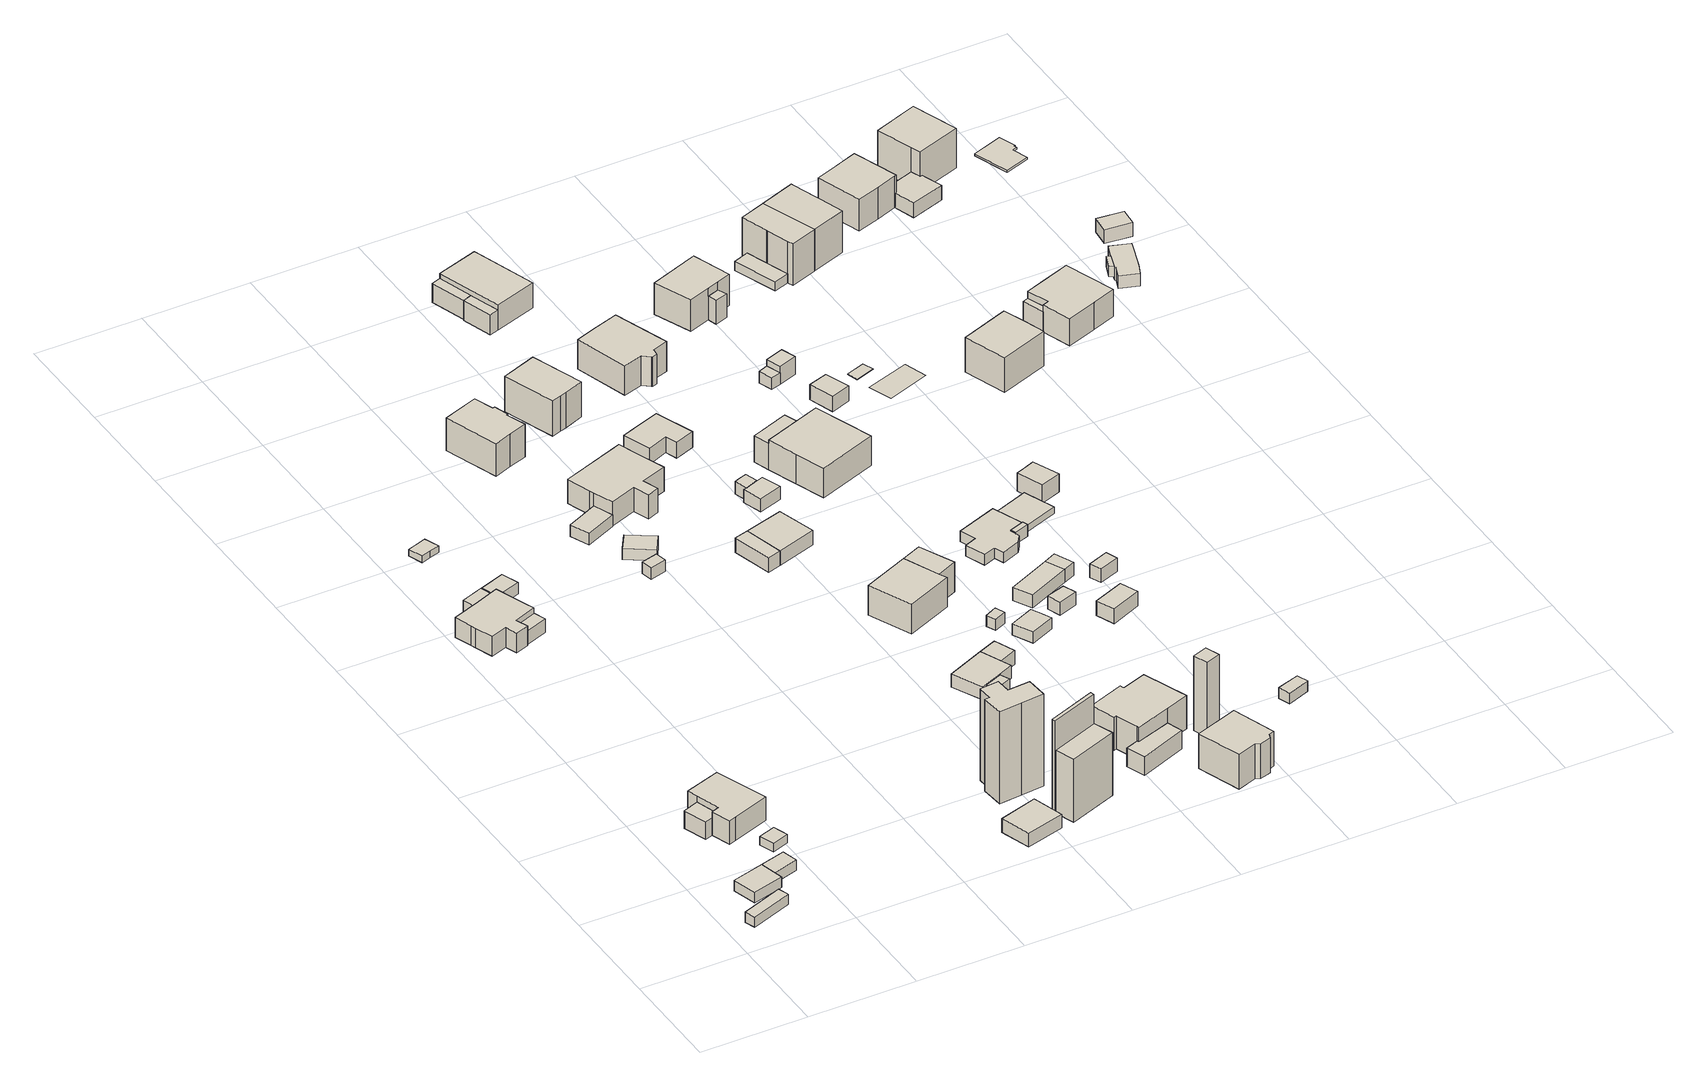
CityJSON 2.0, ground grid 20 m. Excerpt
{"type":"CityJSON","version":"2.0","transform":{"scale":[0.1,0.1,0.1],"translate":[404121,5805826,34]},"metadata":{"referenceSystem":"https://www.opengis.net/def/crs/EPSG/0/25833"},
"CityObjects":{
"building1":{"type":"Building","attributes":{"Gemeindeschluessel":"11000009","BezugspunktDach":"2200","function":"31001_2000","measuredHeight":1.97,"storeysAboveGround":1},"address":[{"country":"Germany","locality":"Berlin","thoroughfareNumber":"1 (1)","thoroughfareName":"Birkenweg"}],"geometry":[{"type":"Solid","lod":"1","boundaries":[[[[0,1,2,3]],[[4,5,6,7]],[[4,7,3,2]],[[5,4,2,1]],[[6,5,1,0]],[[7,6,0,3]]]]}]},
"building2":{"type":"Building","attributes":{"Gemeindeschluessel":"11000009","function":"31001_1010"},"address":[{"country":"Germany","locality":"Berlin","thoroughfareNumber":"1","thoroughfareName":"Birkenweg"}],"children":["building2-1","building2-2"]},
"building2-1":{"type":"BuildingPart","attributes":{"BezugspunktDach":"2200","measuredHeight":2.16,"storeysAboveGround":1},"parents":["building2"],"geometry":[{"type":"Solid","lod":"1","boundaries":[[[[8,9,10,11]],[[12,13,14,15]],[[12,15,11,10]],[[13,12,16,17,10,9]],[[14,13,9,8]],[[15,14,8,11]],[[10,17,16,12]]]]}]},
"building2-2":{"type":"BuildingPart","attributes":{"BezugspunktDach":"2200","measuredHeight":2.16,"storeysAboveGround":1},"parents":["building2"],"geometry":[{"type":"Solid","lod":"1","boundaries":[[[[17,18,19,10]],[[20,21,16,12]],[[20,12,10,19]],[[21,20,19,18]],[[16,21,18,17]],[[12,16,17,10]]]]}]},
"building3":{"type":"Building","attributes":{"Gemeindeschluessel":"11000009","function":"31001_1010"},"address":[{"country":"Germany","locality":"Berlin","thoroughfareNumber":"136","thoroughfareName":"Sandbacher Weg"}],"children":["building3-1","building3-2"]},
"building3-1":{"type":"BuildingPart","attributes":{"BezugspunktDach":"2200","measuredHeight":5.16,"storeysAboveGround":2},"parents":["building3"],"geometry":[{"type":"MultiSurface","lod":"1","boundaries":[[[22,23,24,25,26,27,28,29]],[[30,31,32,33,34,35,36,37]],[[30,37,29,28]],[[31,30,28,27]],[[32,31,27,26]],[[33,32,26,25]],[[34,33,25,24]],[[38,39,40,34,35,34,24,23]],[[41,39,42,23,22]],[[36,35,36,43]],[[37,36,22,29]],[[35,34,40,39,38]],[[43,36,35,42,39,41]]]}]},
"building3-2":{"type":"BuildingPart","attributes":{"BezugspunktDach":"2200","measuredHeight":3.95,"storeysAboveGround":2},"parents":["building3"],"geometry":[{"type":"MultiSurface","lod":"1","boundaries":[[[44,40,39,41,45]],[[36,35,34,46,47]],[[36,47,45,41]],[[46,34,40,44]],[[47,46,44,45]],[[35,36,48,41,39]],[[34,35,39,40]]]}]},
"building4":{"type":"Building","attributes":{"Gemeindeschluessel":"11000009","BezugspunktDach":"2200","function":"31001_2000","measuredHeight":2.18,"storeysAboveGround":1},"address":[{"country":"Germany","locality":"Berlin","thoroughfareNumber":"1 (2)","thoroughfareName":"Birkenweg"}],"geometry":[{"type":"Solid","lod":"1","boundaries":[[[[49,50,51,52,53]],[[54,55,56,57,58]],[[54,58,53,52]],[[55,54,52,51]],[[56,55,51,50]],[[57,56,50,49]],[[58,57,49,53]]]]}]},
"building5":{"type":"Building","attributes":{"Gemeindeschluessel":"11000009","BezugspunktDach":"2200","function":"31001_1010","measuredHeight":5.62,"storeysAboveGround":1},"address":[{"country":"Germany","locality":"Berlin","thoroughfareNumber":"135","thoroughfareName":"Sandbacher Weg"}],"geometry":[{"type":"Solid","lod":"1","boundaries":[[[[59,60,61,62,63,64,65,66,67,68,69,70,71]],[[72,73,74,75,76,77,78,79,80,81,82,83,84]],[[72,84,71,70]],[[73,72,70,69]],[[74,73,69,68]],[[75,74,68,67]],[[76,75,67,66]],[[77,76,66,65]],[[78,77,65,64]],[[79,78,64,63]],[[80,79,63,62]],[[81,80,62,61]],[[82,81,61,60]],[[83,82,60,59]],[[84,83,59,71]]]]}]},
"building6":{"type":"Building","attributes":{"Gemeindeschluessel":"11000009","BezugspunktDach":"2200","function":"31001_2000","measuredHeight":3.32,"storeysAboveGround":1},"address":[{"country":"Germany","locality":"Berlin","thoroughfareNumber":"135 (1)","thoroughfareName":"Sandbacher Weg"}],"geometry":[{"type":"Solid","lod":"1","boundaries":[[[[85,86,87,88]],[[89,73,72,90]],[[89,90,88,87]],[[73,89,87,86]],[[72,73,86,85]],[[90,72,85,88]]]]}]},
"building7":{"type":"Building","attributes":{"Gemeindeschluessel":"11000009","BezugspunktDach":"2200","function":"51009_1610","measuredHeight":3.57,"storeysAboveGround":0},"address":[{"country":"Germany","locality":"Berlin"}],"geometry":[{"type":"Solid","lod":"1","boundaries":[[[[91,92,93,94]],[[95,96,97,98]],[[95,98,94,93]],[[96,95,93,92]],[[97,96,92,91]],[[98,97,91,94]]]]}]},
"building8":{"type":"Building","attributes":{"Gemeindeschluessel":"11000009","BezugspunktDach":"2200","function":"51009_1610","measuredHeight":1.81,"storeysAboveGround":0},"address":[{"country":"Germany","locality":"Berlin"}],"geometry":[{"type":"Solid","lod":"1","boundaries":[[[[99,100,101,102,103,104]],[[105,106,107,108,109,110]],[[105,110,104,103]],[[106,105,103,102]],[[107,106,102,101]],[[108,107,101,100]],[[109,108,100,99]],[[110,109,99,104]]]]}]},
"building9":{"type":"Building","attributes":{"Gemeindeschluessel":"11000009","BezugspunktDach":"2200","function":"51009_1611","measuredHeight":2.37,"storeysAboveGround":0},"address":[{"country":"Germany","locality":"Berlin"}],"geometry":[{"type":"Solid","lod":"1","boundaries":[[[[111,112,113,114]],[[115,116,117,118]],[[115,118,114,113]],[[116,115,113,112]],[[117,116,112,111]],[[118,117,111,114]]]]}]},
"building10":{"type":"Building","attributes":{"Gemeindeschluessel":"11000009","BezugspunktDach":"2200","function":"31001_2000","measuredHeight":2.73,"storeysAboveGround":1},"address":[{"country":"Germany","locality":"Berlin","thoroughfareNumber":"9 (5)","thoroughfareName":"Birkenweg"}],"geometry":[{"type":"Solid","lod":"1","boundaries":[[[[119,120,121,122]],[[123,124,125,126]],[[123,126,122,121]],[[124,123,121,120]],[[125,124,120,119]],[[126,125,119,122]]]]}]},
"building11":{"type":"Building","attributes":{"Gemeindeschluessel":"11000009","BezugspunktDach":"2200","function":"31001_1010","measuredHeight":19.84,"storeysAboveGround":1},"address":[{"country":"Germany","locality":"Berlin","thoroughfareNumber":"9 (1)","thoroughfareName":"Birkenweg"}],"geometry":[{"type":"Solid","lod":"1","boundaries":[[[[127,128,129,130,131,132,133,134,135,136]],[[137,138,139,140,141,142,143,144,145,146]],[[137,146,136,135]],[[138,137,135,134]],[[139,138,134,133]],[[140,139,133,132]],[[141,140,132,131]],[[142,141,131,130]],[[143,142,130,129]],[[144,143,129,128]],[[145,144,128,127]],[[146,145,127,136]]]]}]},
"building12":{"type":"Building","attributes":{"Gemeindeschluessel":"11000009","BezugspunktDach":"2200","function":"31001_2000","measuredHeight":2.36,"storeysAboveGround":1},"address":[{"country":"Germany","locality":"Berlin","thoroughfareNumber":"137 (2)","thoroughfareName":"Sandbacher Weg"}],"geometry":[{"type":"Solid","lod":"1","boundaries":[[[[147,148,149,150]],[[151,152,153,154]],[[151,154,150,149]],[[152,151,149,148]],[[153,152,148,147]],[[154,153,147,150]]]]}]},
"building13":{"type":"Building","attributes":{"Gemeindeschluessel":"11000009","BezugspunktDach":"2200","function":"51009_1610","measuredHeight":2.39,"storeysAboveGround":0},"address":[{"country":"Germany","locality":"Berlin"}],"geometry":[{"type":"Solid","lod":"1","boundaries":[[[[155,156,157,158]],[[159,160,161,162]],[[159,162,158,157]],[[160,159,157,156]],[[161,160,156,155]],[[162,161,155,158]]]]}]},
"building14":{"type":"Building","attributes":{"Gemeindeschluessel":"11000009","BezugspunktDach":"2200","function":"51009_1611","measuredHeight":2.28,"storeysAboveGround":0},"address":[{"country":"Germany","locality":"Berlin"}],"geometry":[{"type":"Solid","lod":"1","boundaries":[[[[163,164,165,166]],[[167,168,169,170]],[[167,170,166,165]],[[168,167,165,164]],[[169,168,164,163]],[[170,169,163,166]]]]}]},
"building15":{"type":"Building","attributes":{"Gemeindeschluessel":"11000009","BezugspunktDach":"2200","function":"51009_1610","measuredHeight":18.28,"storeysAboveGround":0},"address":[{"country":"Germany","locality":"Berlin"}],"geometry":[{"type":"Solid","lod":"1","boundaries":[[[[171,172,173,174]],[[175,176,177,178]],[[175,178,174,173]],[[176,175,173,172]],[[177,176,172,171]],[[178,177,171,174]]]]}]},
"building16":{"type":"Building","attributes":{"Gemeindeschluessel":"11000009","BezugspunktDach":"2200","function":"31001_2000","measuredHeight":12.46,"storeysAboveGround":1},"address":[{"country":"Germany","locality":"Berlin","thoroughfareNumber":"9 (4)","thoroughfareName":"Birkenweg"}],"geometry":[{"type":"Solid","lod":"1","boundaries":[[[[179,180,181,182]],[[183,184,185,186]],[[183,186,182,181]],[[184,183,181,180]],[[185,184,180,179]],[[186,185,179,182]]]]}]},
"building17":{"type":"Building","attributes":{"Gemeindeschluessel":"11000009","BezugspunktDach":"2200","function":"31001_1010","measuredHeight":7.89,"storeysAboveGround":1},"address":[{"country":"Germany","locality":"Berlin","thoroughfareNumber":"11","thoroughfareName":"Parchwitzer Straße"}],"geometry":[{"type":"Solid","lod":"1","boundaries":[[[[187,188,189,190,191,192,193,194,195,196]],[[197,198,199,200,201,202,203,204,205,206]],[[197,206,196,195]],[[198,197,195,194]],[[199,198,194,193]],[[200,199,193,192]],[[201,200,192,191]],[[202,201,191,190]],[[203,202,190,189]],[[204,203,189,188]],[[205,204,188,187]],[[206,205,187,196]]]]}]},
"building18":{"type":"Building","attributes":{"Gemeindeschluessel":"11000009","BezugspunktDach":"2200","function":"31001_1010","measuredHeight":5.78,"storeysAboveGround":1},"address":[{"country":"Germany","locality":"Berlin","thoroughfareNumber":"8","thoroughfareName":"Birkenstraße"}],"geometry":[{"type":"Solid","lod":"1","boundaries":[[[[207,208,209,210,211,212,213,214,215,216,217]],[[218,219,220,221,222,223,224,225,226,227,228]],[[218,228,217,216]],[[219,218,216,215]],[[220,219,215,214]],[[221,220,214,213]],[[222,221,213,212]],[[223,222,212,211]],[[224,223,211,210]],[[225,224,210,209]],[[226,225,209,208]],[[227,226,208,207]],[[228,227,207,217]]]]}]},
"building19":{"type":"Building","attributes":{"Gemeindeschluessel":"11000009","BezugspunktDach":"2200","function":"51009_1610","measuredHeight":2.82,"storeysAboveGround":0},"address":[{"country":"Germany","locality":"Berlin"}],"geometry":[{"type":"Solid","lod":"1","boundaries":[[[[229,230,231,232]],[[233,234,235,236]],[[233,236,232,231]],[[234,233,231,230]],[[235,234,230,229]],[[236,235,229,232]]]]}]},
"building20":{"type":"Building","attributes":{"Gemeindeschluessel":"11000009","BezugspunktDach":"2200","function":"51009_1610","measuredHeight":2.44,"storeysAboveGround":0},"address":[{"country":"Germany","locality":"Berlin"}],"geometry":[{"type":"Solid","lod":"1","boundaries":[[[[237,238,239,240]],[[241,242,243,244]],[[241,244,240,239]],[[242,241,239,238]],[[243,242,238,237]],[[244,243,237,240]]]]}]},
"building21":{"type":"Building","attributes":{"Gemeindeschluessel":"11000009","BezugspunktDach":"2200","function":"31001_1010","measuredHeight":2.64,"storeysAboveGround":1},"address":[{"country":"Germany","locality":"Berlin","thoroughfareNumber":"10","thoroughfareName":"Birkenweg"}],"geometry":[{"type":"Solid","lod":"1","boundaries":[[[[245,246,247,248,249,250,251]],[[252,253,254,241,244,255,256]],[[252,256,251,250]],[[253,252,250,249]],[[254,253,249,248]],[[241,254,248,247]],[[244,241,247,246]],[[255,244,246,245]],[[256,255,245,251]]]]}]},
"building22":{"type":"Building","attributes":{"Gemeindeschluessel":"11000009","BezugspunktDach":"2200","function":"31001_1010","measuredHeight":8.88,"storeysAboveGround":1},"address":[{"country":"Germany","locality":"Berlin","thoroughfareNumber":"9","thoroughfareName":"Parchwitzer Straße"}],"geometry":[{"type":"Solid","lod":"1","boundaries":[[[[257,258,259,260,261,262]],[[263,264,265,266,267,268]],[[263,268,262,261]],[[264,263,261,260]],[[265,264,260,259]],[[266,265,259,258]],[[267,266,258,257]],[[268,267,257,262]]]]}]},
"building23":{"type":"Building","attributes":{"Gemeindeschluessel":"11000009","BezugspunktDach":"2200","function":"31001_2000","measuredHeight":3.75,"storeysAboveGround":1},"address":[{"country":"Germany","locality":"Berlin","thoroughfareNumber":"9 (2)","thoroughfareName":"Birkenweg"}],"geometry":[{"type":"Solid","lod":"1","boundaries":[[[[269,270,271,272,273,274]],[[275,276,277,278,279,280]],[[275,280,274,273]],[[276,275,273,272]],[[277,276,272,271]],[[278,277,271,270]],[[279,278,270,269]],[[280,279,269,274]]]]}]},
"building24":{"type":"Building","attributes":{"Gemeindeschluessel":"11000009","BezugspunktDach":"2200","function":"31001_1010","measuredHeight":2.83,"storeysAboveGround":1},"address":[{"country":"Germany","locality":"Berlin","thoroughfareNumber":"137","thoroughfareName":"Sandbacher Weg"}],"geometry":[{"type":"Solid","lod":"1","boundaries":[[[[230,281,282,231]],[[283,284,234,233]],[[283,233,231,282]],[[284,283,282,281]],[[234,284,281,230]],[[233,234,230,231]]]]}]},
"building25":{"type":"Building","attributes":{"Gemeindeschluessel":"11000009","BezugspunktDach":"2200","function":"31001_2000","measuredHeight":2.63,"storeysAboveGround":1},"address":[{"country":"Germany","locality":"Berlin","thoroughfareNumber":"10 (1)","thoroughfareName":"Birkenweg"}],"geometry":[{"type":"Solid","lod":"1","boundaries":[[[[249,285,286,250]],[[287,288,289,290]],[[287,290,250,286]],[[288,287,286,285]],[[289,288,285,249]],[[290,289,249,250]]]]}]},
"building26":{"type":"Building","attributes":{"Gemeindeschluessel":"11000009","BezugspunktDach":"2200","function":"31001_1010","measuredHeight":5.92,"storeysAboveGround":1},"address":[{"country":"Germany","locality":"Berlin","thoroughfareNumber":"138","thoroughfareName":"Sandbacher Weg"}],"geometry":[{"type":"Solid","lod":"1","boundaries":[[[[291,292,293,294,295]],[[296,297,298,299,300]],[[296,300,295,294]],[[297,296,294,293]],[[298,297,293,292]],[[299,298,292,291]],[[300,299,291,295]]]]}]},
"building27":{"type":"Building","attributes":{"Gemeindeschluessel":"11000009","BezugspunktDach":"2200","function":"31001_1010","measuredHeight":7.41,"storeysAboveGround":1},"address":[{"country":"Germany","locality":"Berlin","thoroughfareNumber":"9","thoroughfareName":"Birkenweg"}],"geometry":[{"type":"Solid","lod":"1","boundaries":[[[[301,302,303,304,305,306,307,308,309,310,311]],[[312,313,314,315,277,276,275,316,317,318,319]],[[312,319,311,310]],[[313,312,310,309]],[[314,313,309,308]],[[315,314,308,307]],[[277,315,307,306]],[[276,277,306,305]],[[275,276,305,304]],[[316,275,304,303]],[[317,316,303,302]],[[318,317,302,301]],[[319,318,301,311]]]]}]},
"building28":{"type":"Building","attributes":{"Gemeindeschluessel":"11000009","BezugspunktDach":"2200","function":"31001_2000","measuredHeight":3.09,"storeysAboveGround":1},"address":[{"country":"Germany","locality":"Berlin","thoroughfareNumber":"8 (1)","thoroughfareName":"Birkenstraße"}],"geometry":[{"type":"Solid","lod":"1","boundaries":[[[[320,321,322,323,324,325,326]],[[327,328,329,330,331,332,333]],[[327,333,326,325]],[[328,327,325,324]],[[329,328,324,323]],[[330,329,323,322]],[[331,330,322,321]],[[332,331,321,320]],[[333,332,320,326]]]]}]},
"building29":{"type":"Building","attributes":{"Gemeindeschluessel":"11000009","BezugspunktDach":"2200","function":"31001_2000","measuredHeight":2.49,"storeysAboveGround":1},"address":[{"country":"Germany","locality":"Berlin","thoroughfareNumber":"8 (2)","thoroughfareName":"Birkenstraße"}],"geometry":[{"type":"Solid","lod":"1","boundaries":[[[[334,335,336,337,338]],[[339,340,341,342,343]],[[339,343,338,337]],[[340,339,337,336]],[[341,340,336,335]],[[342,341,335,334]],[[343,342,334,338]]]]}]},
"building30":{"type":"Building","attributes":{"Gemeindeschluessel":"11000009","BezugspunktDach":"2200","function":"31001_2000","measuredHeight":2.53,"storeysAboveGround":1},"address":[{"country":"Germany","locality":"Berlin","thoroughfareNumber":"137 (1)","thoroughfareName":"Sandbacher Weg"}],"geometry":[{"type":"Solid","lod":"1","boundaries":[[[[344,345,346,334,347]],[[348,349,350,351,352]],[[348,352,347,334]],[[349,348,334,346]],[[350,349,346,345]],[[351,350,345,344]],[[352,351,344,347]]]]}]},
"building31":{"type":"Building","attributes":{"Gemeindeschluessel":"11000009","BezugspunktDach":"2200","function":"31001_1010","measuredHeight":8.62,"storeysAboveGround":1},"address":[{"country":"Germany","locality":"Berlin","thoroughfareNumber":"8A","thoroughfareName":"Birkenweg"}],"geometry":[{"type":"Solid","lod":"1","boundaries":[[[[353,354,355,356,357,358,359,360]],[[361,362,363,364,365,366,367,368]],[[361,368,360,359]],[[362,361,359,358]],[[363,362,358,357]],[[364,363,357,356]],[[365,364,356,355]],[[366,365,355,354]],[[367,366,354,353]],[[368,367,353,360]]]]}]},
"building32":{"type":"Building","attributes":{"Gemeindeschluessel":"11000009","BezugspunktDach":"2200","function":"31001_1010","measuredHeight":5.88,"storeysAboveGround":1},"address":[{"country":"Germany","locality":"Berlin","thoroughfareNumber":"138 (1)","thoroughfareName":"Sandbacher Weg"}],"geometry":[{"type":"Solid","lod":"1","boundaries":[[[[293,369,370,294]],[[371,372,297,296]],[[371,296,294,370]],[[372,371,370,369]],[[297,372,369,293]],[[296,297,293,294]]]]}]},
"building33":{"type":"Building","attributes":{"Gemeindeschluessel":"11000009","BezugspunktDach":"2200","function":"31001_1010","measuredHeight":2.19,"storeysAboveGround":1},"address":[{"country":"Germany","locality":"Berlin","thoroughfareNumber":"11","thoroughfareName":"Birkenweg"}],"geometry":[{"type":"Solid","lod":"1","boundaries":[[[[373,374,375,376]],[[377,378,379,380]],[[377,380,376,375]],[[378,377,375,374]],[[379,378,374,373]],[[380,379,373,376]]]]}]},
"building34":{"type":"Building","attributes":{"Gemeindeschluessel":"11000009","BezugspunktDach":"2200","function":"51009_1610","measuredHeight":4.36,"storeysAboveGround":0},"address":[{"country":"Germany","locality":"Berlin"}],"geometry":[{"type":"Solid","lod":"1","boundaries":[[[[381,382,383,384]],[[385,386,387,388]],[[385,388,384,383]],[[386,385,383,382]],[[387,386,382,381]],[[388,387,381,384]]]]}]},
"building35":{"type":"Building","attributes":{"Gemeindeschluessel":"11000009","BezugspunktDach":"2200","function":"31001_2000","measuredHeight":2.97,"storeysAboveGround":1},"address":[{"country":"Germany","locality":"Berlin","thoroughfareNumber":"10 (2)","thoroughfareName":"Birkenweg"}],"geometry":[{"type":"Solid","lod":"1","boundaries":[[[[389,390,391,392,393]],[[394,395,396,397,398]],[[394,398,393,392]],[[395,394,392,391]],[[396,395,391,390]],[[397,396,390,389]],[[398,397,389,393]]]]}]},
"building36":{"type":"Building","attributes":{"Gemeindeschluessel":"11000009","BezugspunktDach":"2200","function":"31001_2000","measuredHeight":14.89,"storeysAboveGround":1},"address":[{"country":"Germany","locality":"Berlin","thoroughfareNumber":"9 (3)","thoroughfareName":"Birkenweg"}],"geometry":[{"type":"Solid","lod":"1","boundaries":[[[[399,400,401,402]],[[403,404,405,406]],[[403,406,402,401]],[[404,403,401,400]],[[405,404,400,399]],[[406,405,399,402]]]]}]},
"building37":{"type":"Building","attributes":{"Gemeindeschluessel":"11000009","function":"31001_1010"},"address":[{"country":"Germany","locality":"Berlin","thoroughfareNumber":"10","thoroughfareName":"Parchwitzer Straße"}],"children":["building37-1","building37-2"]},
"building37-1":{"type":"BuildingPart","attributes":{"BezugspunktDach":"2200","measuredHeight":5.94,"storeysAboveGround":1},"parents":["building37"],"geometry":[{"type":"MultiSurface","lod":"1","boundaries":[[[407,408,409,410]],[[411,412,413,414]],[[411,414,410,409]],[[412,411,409,408]],[[413,412,408,407]],[[414,415,382,416,407,410]],[[413,416,382,415]]]}]},
"building37-2":{"type":"BuildingPart","attributes":{"BezugspunktDach":"2200","measuredHeight":3.96,"storeysAboveGround":1},"parents":["building37"],"geometry":[{"type":"Solid","lod":"1","boundaries":[[[[417,416,382,381]],[[415,413,418,419]],[[415,419,381,382]],[[418,413,416,417]],[[419,418,417,381]],[[415,382,416,413]]]]}]},
"building38":{"type":"Building","attributes":{"Gemeindeschluessel":"11000009","BezugspunktDach":"2200","function":"31001_1010","measuredHeight":7.91,"storeysAboveGround":1},"address":[{"country":"Germany","locality":"Berlin","thoroughfareNumber":"7","thoroughfareName":"Parchwitzer Straße"}],"geometry":[{"type":"Solid","lod":"1","boundaries":[[[[420,421,422,423,424,425,426,427,428,429]],[[430,431,432,433,434,435,436,437,438,439]],[[430,439,429,428]],[[431,430,428,427]],[[432,431,427,426]],[[433,432,426,425]],[[434,433,425,424]],[[435,434,424,423]],[[436,435,423,422]],[[437,436,422,421]],[[438,437,421,420]],[[439,438,420,429]]]]}]},
"building39":{"type":"Building","attributes":{"Gemeindeschluessel":"11000009","BezugspunktDach":"2200","function":"31001_2000","measuredHeight":2.59,"storeysAboveGround":1},"address":[{"country":"Germany","locality":"Berlin","thoroughfareNumber":"142 (1)","thoroughfareName":"Sandbacher Weg"}],"geometry":[{"type":"Solid","lod":"1","boundaries":[[[[440,441,442,443]],[[444,445,446,447]],[[444,447,443,442]],[[445,444,442,441]],[[446,445,441,440]],[[447,446,440,443]]]]}]},
"building40":{"type":"Building","attributes":{"Gemeindeschluessel":"11000009","function":"31001_1010"},"address":[{"country":"Germany","locality":"Berlin","thoroughfareNumber":"139","thoroughfareName":"Sandbacher Weg"}],"children":["building40-1","building40-2"]},
"building40-1":{"type":"BuildingPart","attributes":{"BezugspunktDach":"2200","measuredHeight":6.72,"storeysAboveGround":1},"parents":["building40"],"geometry":[{"type":"MultiSurface","lod":"1","boundaries":[[[448,449,450,451,452,453]],[[454,455,456,457,458,459]],[[454,460,461,462,453,452]],[[455,454,452,451]],[[456,455,451,450]],[[457,456,450,449]],[[458,457,449,448]],[[459,458,448,453]],[[459,462,461,460]]]}]},
"building40-2":{"type":"BuildingPart","attributes":{"BezugspunktDach":"2200","measuredHeight":5.17,"storeysAboveGround":1},"parents":["building40"],"geometry":[{"type":"MultiSurface","lod":"1","boundaries":[[[462,461,463,464]],[[465,460,459,466]],[[465,466,464,463]],[[460,465,463,461]],[[466,459,462,464]],[[459,467,460,461,462,468]]]}]},
"building41":{"type":"Building","attributes":{"Gemeindeschluessel":"11000009","BezugspunktDach":"2200","function":"31001_2000","measuredHeight":2.62,"storeysAboveGround":1},"address":[{"country":"Germany","locality":"Berlin","thoroughfareNumber":"140A (2)","thoroughfareName":"Sandbacher Weg"}],"geometry":[{"type":"Solid","lod":"1","boundaries":[[[[469,470,471,472]],[[473,474,475,476]],[[473,476,472,471]],[[474,473,471,470]],[[475,474,470,469]],[[476,475,469,472]]]]}]},
"building42":{"type":"Building","attributes":{"Gemeindeschluessel":"11000009","BezugspunktDach":"2200","function":"31001_1010","measuredHeight":2.09,"storeysAboveGround":1},"address":[{"country":"Germany","locality":"Berlin","thoroughfareNumber":"140A","thoroughfareName":"Sandbacher Weg"}],"geometry":[{"type":"Solid","lod":"1","boundaries":[[[[477,478,479,480,481,482,483,484,485,486,487,488]],[[489,490,491,492,493,494,495,496,497,498,499,500]],[[489,500,488,487]],[[490,489,487,486]],[[491,490,486,485]],[[492,491,485,484]],[[493,492,484,483]],[[494,493,483,482]],[[495,494,482,481]],[[496,495,481,480]],[[497,496,480,479]],[[498,497,479,478]],[[499,498,478,477]],[[500,499,477,488]]]]}]},
"building43":{"type":"Building","attributes":{"Gemeindeschluessel":"11000009","BezugspunktDach":"2200","function":"31001_1010","measuredHeight":2.93,"storeysAboveGround":1},"address":[{"country":"Germany","locality":"Berlin","thoroughfareNumber":"142","thoroughfareName":"Sandbacher Weg"}],"geometry":[{"type":"Solid","lod":"1","boundaries":[[[[501,502,503,504]],[[505,506,507,508]],[[505,508,504,503]],[[506,505,503,502]],[[507,506,502,501]],[[508,507,501,504]]]]}]},
"building44":{"type":"Building","attributes":{"Gemeindeschluessel":"11000009","BezugspunktDach":"2200","function":"51009_1610","measuredHeight":2.61,"storeysAboveGround":0},"address":[{"country":"Germany","locality":"Berlin"}],"geometry":[{"type":"Solid","lod":"1","boundaries":[[[[470,509,510,471]],[[511,512,474,473]],[[511,473,471,510]],[[512,511,510,509]],[[474,512,509,470]],[[473,474,470,471]]]]}]},
"building45":{"type":"Building","attributes":{"Gemeindeschluessel":"11000009","BezugspunktDach":"2200","function":"51009_1610","measuredHeight":2.36,"storeysAboveGround":0},"address":[{"country":"Germany","locality":"Berlin"}],"geometry":[{"type":"Solid","lod":"1","boundaries":[[[[513,514,515,516]],[[492,517,494,493]],[[492,493,516,515]],[[517,492,515,514]],[[494,517,514,513]],[[493,494,513,516]]]]}]},
"building46":{"type":"Building","attributes":{"Gemeindeschluessel":"11000009","BezugspunktDach":"2200","function":"31001_2000","measuredHeight":2.08,"storeysAboveGround":1},"address":[{"country":"Germany","locality":"Berlin","thoroughfareNumber":"8A (1)","thoroughfareName":"Birkenweg"}],"geometry":[{"type":"Solid","lod":"1","boundaries":[[[[518,519,520,521]],[[522,523,524,525]],[[522,525,521,520]],[[523,522,520,519]],[[524,523,519,518]],[[525,524,518,521]]]]}]},
"building47":{"type":"Building","attributes":{"Gemeindeschluessel":"11000009","BezugspunktDach":"2200","function":"31001_2000","measuredHeight":2.75,"storeysAboveGround":1},"address":[{"country":"Germany","locality":"Berlin","thoroughfareNumber":"142 (2)","thoroughfareName":"Sandbacher Weg"}],"geometry":[{"type":"Solid","lod":"1","boundaries":[[[[526,527,528,529]],[[530,531,532,533]],[[530,533,529,528]],[[531,530,528,527]],[[532,531,527,526]],[[533,532,526,529]]]]}]},
"building48":{"type":"Building","attributes":{"Gemeindeschluessel":"11000009","BezugspunktDach":"2200","function":"51009_1610","measuredHeight":2.3,"storeysAboveGround":0},"address":[{"country":"Germany","locality":"Berlin"}],"geometry":[{"type":"Solid","lod":"1","boundaries":[[[[534,535,536,537]],[[538,539,540,541]],[[538,541,537,536]],[[539,538,536,535]],[[540,539,535,534]],[[541,540,534,537]]]]}]},
"building49":{"type":"Building","attributes":{"Gemeindeschluessel":"11000009","BezugspunktDach":"2200","function":"31001_1010","measuredHeight":2.36,"storeysAboveGround":1},"address":[{"country":"Germany","locality":"Berlin","thoroughfareNumber":"140A (3)","thoroughfareName":"Sandbacher Weg"}],"geometry":[{"type":"Solid","lod":"1","boundaries":[[[[542,543,544,545]],[[546,547,548,549]],[[546,549,545,544]],[[547,546,544,543]],[[548,547,543,542]],[[549,548,542,545]]]]}]},
"building50":{"type":"Building","attributes":{"Gemeindeschluessel":"11000009","BezugspunktDach":"2200","function":"31001_2000","measuredHeight":4.07,"storeysAboveGround":1},"address":[{"country":"Germany","locality":"Berlin","thoroughfareNumber":"5 (2)","thoroughfareName":"Parchwitzer Straße"}],"geometry":[{"type":"Solid","lod":"1","boundaries":[[[[550,551,552,553]],[[554,555,539,538]],[[554,538,553,552]],[[555,554,552,551]],[[539,555,551,550]],[[538,539,550,553]]]]}]},
"building51":{"type":"Building","attributes":{"Gemeindeschluessel":"11000009","BezugspunktDach":"2200","function":"31001_2000","measuredHeight":3,"storeysAboveGround":1},"address":[{"country":"Germany","locality":"Berlin","thoroughfareNumber":"141 (1)","thoroughfareName":"Sandbacher Weg"}],"geometry":[{"type":"Solid","lod":"1","boundaries":[[[[556,557,558,559]],[[560,561,562,563]],[[560,563,559,558]],[[561,560,558,557]],[[562,561,557,556]],[[563,562,556,559]]]]}]},
"building52":{"type":"Building","attributes":{"Gemeindeschluessel":"11000009","function":"31001_1010"},"address":[{"country":"Germany","locality":"Berlin","thoroughfareNumber":"5","thoroughfareName":"Parchwitzer Straße"}],"children":["building52-1","building52-2"]},
"building52-1":{"type":"BuildingPart","attributes":{"BezugspunktDach":"2200","measuredHeight":7.7,"storeysAboveGround":2},"parents":["building52"],"geometry":[{"type":"MultiSurface","lod":"1","boundaries":[[[564,565,566,567,568,569]],[[570,571,572,573,574,575]],[[570,575,569,568]],[[571,570,568,567]],[[572,571,567,566]],[[576,577,566,565]],[[574,573,565,564]],[[575,574,564,569]],[[573,572,578,577,576]]]}]},
"building52-2":{"type":"BuildingPart","attributes":{"BezugspunktDach":"2200","measuredHeight":4.67,"storeysAboveGround":2},"parents":["building52"],"geometry":[{"type":"MultiSurface","lod":"1","boundaries":[[[579,580,577,576]],[[572,581,582,573]],[[573,583,573,572]],[[581,572,577,580]],[[582,581,580,579]],[[573,582,579,576]],[[572,573,583,576,577]]]}]},
"building53":{"type":"Building","attributes":{"Gemeindeschluessel":"11000009","BezugspunktDach":"2200","function":"31001_2000","measuredHeight":4.16,"storeysAboveGround":1},"address":[{"country":"Germany","locality":"Berlin","thoroughfareNumber":"140A (1)","thoroughfareName":"Sandbacher Weg"}],"geometry":[{"type":"Solid","lod":"1","boundaries":[[[[584,585,586,587,588]],[[589,590,591,592,593]],[[589,593,588,587]],[[590,589,587,586]],[[591,590,586,585]],[[592,591,585,584]],[[593,592,584,588]]]]}]},
"building54":{"type":"Building","attributes":{"Gemeindeschluessel":"11000009","BezugspunktDach":"2200","function":"31001_2000","measuredHeight":0.028,"storeysAboveGround":1},"address":[{"country":"Germany","locality":"Berlin","thoroughfareNumber":"141 (2)","thoroughfareName":"Sandbacher Weg"}],"geometry":[{"type":"Solid","lod":"1","boundaries":[[[[594,595,596,597]],[[598,599,600,601]],[[598,601,597,596]],[[599,598,596,595]],[[600,599,595,594]],[[601,600,594,597]]]]}]},
"building55":{"type":"Building","attributes":{"Gemeindeschluessel":"11000009","BezugspunktDach":"2200","function":"31001_1010","measuredHeight":0.089,"storeysAboveGround":1},"address":[{"country":"Germany","locality":"Berlin","thoroughfareNumber":"141","thoroughfareName":"Sandbacher Weg"}],"geometry":[{"type":"MultiSurface","lod":"1","boundaries":[[[602,603,604,605]]]}]},
"building56":{"type":"Building","attributes":{"Gemeindeschluessel":"11000009","BezugspunktDach":"2200","function":"51009_1610","measuredHeight":1.83,"storeysAboveGround":0},"address":[{"country":"Germany","locality":"Berlin"}],"geometry":[{"type":"Solid","lod":"1","boundaries":[[[[606,607,608,609]],[[610,611,612,613]],[[610,613,609,608]],[[611,610,608,607]],[[612,611,607,606]],[[613,612,606,609]]]]}]},
"building57":{"type":"Building","attributes":{"Gemeindeschluessel":"11000009","BezugspunktDach":"2200","function":"31001_1010","measuredHeight":10.38,"storeysAboveGround":2},"address":[{"country":"Germany","locality":"Berlin","thoroughfareNumber":"3A","thoroughfareName":"Parchwitzer Straße"}],"geometry":[{"type":"Solid","lod":"1","boundaries":[[[[614,615,616,617,618,619,620,621]],[[622,623,624,625,611,626,627,628]],[[622,628,621,620]],[[623,622,620,619]],[[624,623,619,618]],[[625,624,618,617]],[[611,625,617,616]],[[626,611,616,615]],[[627,626,615,614]],[[628,627,614,621]]]]}]},
"building58":{"type":"Building","attributes":{"Gemeindeschluessel":"11000009","BezugspunktDach":"2200","function":"31001_1010","measuredHeight":9.29,"storeysAboveGround":1},"address":[{"country":"Germany","locality":"Berlin","thoroughfareNumber":"143","thoroughfareName":"Sandbacher Weg"}],"geometry":[{"type":"Solid","lod":"1","boundaries":[[[[629,630,631,632,633]],[[634,635,636,637,638]],[[634,638,633,632]],[[635,634,632,631]],[[636,635,631,630]],[[637,636,630,629]],[[638,637,629,633]]]]}]},
"building59":{"type":"Building","attributes":{"Gemeindeschluessel":"11000009","BezugspunktDach":"2200","function":"31001_1010","measuredHeight":10.31,"storeysAboveGround":2},"address":[{"country":"Germany","locality":"Berlin","thoroughfareNumber":"3","thoroughfareName":"Parchwitzer Straße"}],"geometry":[{"type":"Solid","lod":"1","boundaries":[[[[619,618,639,640,641,642,643,620]],[[644,645,646,647,648,624,623,622]],[[644,622,620,643]],[[645,644,643,642]],[[646,645,642,641]],[[647,646,641,640]],[[648,647,640,639]],[[624,648,639,618]],[[623,624,618,619]],[[622,623,619,620]]]]}]},
"building60":{"type":"Building","attributes":{"Gemeindeschluessel":"11000009","BezugspunktDach":"2200","function":"51009_1610","measuredHeight":1.8,"storeysAboveGround":0},"address":[{"country":"Germany","locality":"Berlin"}],"geometry":[{"type":"Solid","lod":"1","boundaries":[[[[649,650,651,652]],[[653,654,647,645]],[[653,645,652,651]],[[654,653,651,650]],[[647,654,650,649]],[[645,647,649,652]]]]}]},
"building61":{"type":"Building","attributes":{"Gemeindeschluessel":"11000009","BezugspunktDach":"2200","function":"51009_1610","measuredHeight":3.96,"storeysAboveGround":0},"address":[{"country":"Germany","locality":"Berlin"}],"geometry":[{"type":"Solid","lod":"1","boundaries":[[[[655,656,657,658]],[[659,660,661,662]],[[659,662,658,657]],[[660,659,657,656]],[[661,660,656,655]],[[662,661,655,658]]]]}]},
"building62":{"type":"Building","attributes":{"Gemeindeschluessel":"11000009","BezugspunktDach":"2200","function":"31001_1010","measuredHeight":9.19,"storeysAboveGround":1},"address":[{"country":"Germany","locality":"Berlin","thoroughfareNumber":"1A","thoroughfareName":"Parchwitzer Straße"}],"geometry":[{"type":"Solid","lod":"1","boundaries":[[[[663,664,665,666,667,668,669]],[[670,671,672,673,674,675,676]],[[670,676,669,668]],[[671,670,668,667]],[[672,671,667,666]],[[673,672,666,665]],[[674,673,665,664]],[[675,674,664,663]],[[676,675,663,669]]]]}]},
"building63":{"type":"Building","attributes":{"Gemeindeschluessel":"11000009","BezugspunktDach":"2200","function":"31001_1010","measuredHeight":7.83,"storeysAboveGround":1},"address":[{"country":"Germany","locality":"Berlin","thoroughfareNumber":"145","thoroughfareName":"Sandbacher Weg"}],"geometry":[{"type":"Solid","lod":"1","boundaries":[[[[677,678,679,680,681,682,683,684]],[[685,686,687,688,689,661,660,659]],[[685,659,684,683]],[[686,685,683,682]],[[687,686,682,681]],[[688,687,681,680]],[[689,688,680,679]],[[661,689,679,678]],[[660,661,678,677]],[[659,660,677,684]]]]}]},
"building64":{"type":"Building","attributes":{"Gemeindeschluessel":"11000009","BezugspunktDach":"2200","function":"31001_2463","measuredHeight":2.91,"storeysAboveGround":1},"address":[{"country":"Germany","locality":"Berlin","thoroughfareNumber":"1A (1)","thoroughfareName":"Parchwitzer Straße"}],"geometry":[{"type":"Solid","lod":"1","boundaries":[[[[690,691,692,693,694,695,696,697]],[[698,699,700,701,702,673,672,703]],[[698,703,697,696]],[[699,698,696,695]],[[700,699,695,694]],[[701,700,694,693]],[[702,701,693,692]],[[673,702,692,691]],[[672,673,691,690]],[[703,672,690,697]]]]}]},
"building65":{"type":"Building","attributes":{"Gemeindeschluessel":"11000009","BezugspunktDach":"2200","function":"31001_1010","measuredHeight":8.41,"storeysAboveGround":1},"address":[{"country":"Germany","locality":"Berlin","thoroughfareNumber":"1","thoroughfareName":"Parchwitzer Straße"}],"geometry":[{"type":"Solid","lod":"1","boundaries":[[[[704,705,706,707,708]],[[709,710,711,712,713]],[[709,713,708,707]],[[710,709,707,706]],[[711,710,706,705]],[[712,711,705,704]],[[713,712,704,708]]]]}]},
"building66":{"type":"Building","attributes":{"Gemeindeschluessel":"11000009","BezugspunktDach":"2200","function":"51009_1610","measuredHeight":2.05,"storeysAboveGround":0},"address":[{"country":"Germany","locality":"Berlin"}],"geometry":[{"type":"Solid","lod":"1","boundaries":[[[[714,715,716,717]],[[718,719,720,721]],[[718,721,717,716]],[[719,718,716,715]],[[720,719,715,714]],[[721,720,714,717]]]]}]},
"building67":{"type":"Building","attributes":{"Gemeindeschluessel":"11000009","BezugspunktDach":"2200","function":"31001_2000","measuredHeight":2.49,"storeysAboveGround":1},"address":[{"country":"Germany","locality":"Berlin","thoroughfareNumber":"143 (2)","thoroughfareName":"Sandbacher Weg"}],"geometry":[{"type":"Solid","lod":"1","boundaries":[[[[722,723,724,725,715,714,726,727,728]],[[729,730,731,732,733,734,735,736,737]],[[729,737,728,727]],[[730,729,727,726]],[[731,730,726,714]],[[732,731,714,715]],[[733,732,715,725]],[[734,733,725,724]],[[735,734,724,723]],[[736,735,723,722]],[[737,736,722,728]]]]}]},
"building68":{"type":"Building","attributes":{"Gemeindeschluessel":"11000009","BezugspunktDach":"2200","function":"31001_2000","measuredHeight":2.66,"storeysAboveGround":1},"address":[{"country":"Germany","locality":"Berlin","thoroughfareNumber":"143 (1)","thoroughfareName":"Sandbacher Weg"}],"geometry":[{"type":"Solid","lod":"1","boundaries":[[[[738,739,740,741]],[[742,743,744,745]],[[742,745,741,740]],[[743,742,740,739]],[[744,743,739,738]],[[745,744,738,741]]]]}]},
"building69":{"type":"Building","attributes":{"Gemeindeschluessel":"11000009","BezugspunktDach":"2200","function":"31001_1010","measuredHeight":0.374,"storeysAboveGround":1},"address":[{"country":"Germany","locality":"Berlin","thoroughfareNumber":"1 (2)","thoroughfareName":"Parchwitzer Straße"}],"geometry":[{"type":"Solid","lod":"1","boundaries":[[[[746,747,748,749,750,751,752,753]],[[754,755,756,757,758,759,760,761]],[[754,761,753,752]],[[755,754,752,751]],[[756,755,751,750]],[[757,756,750,749]],[[758,757,749,748]],[[759,758,748,747]],[[760,759,747,746]],[[761,760,746,753]]]]}]}
},
"vertices":[
[38,43,32],[116,72,32],[109,92,32],[31,63,32],[109,92,12],[116,72,12],[38,43,12],[31,63,12],
[70,100,34],[128,116,34],[117,162,34],[57,146,34],[117,162,13],[128,116,13],[70,100,13],[57,146,13],[124,132,13],[124,132,34],
[172,146,34],[164,175,34],[164,175,13],[172,146,13],
[101,346,60],[115,301,60],[101,296,60],[113,260,60],[127,265,60],[196,289,60],[160,387,60],[94,365,60],[160,387,13],[196,289,13],[127,265,13],[113,260,13],[101,296,13],[115,301,13],[101,346,13],[94,365,13],[115,301,40],[115,301,48],[101,296,48],[101,346,48],[115,301,45],[101,346,16],
[86,291,48],[71,335,48],[86,291,13],[71,335,13],[101,346,41],
[163,205,32],[195,216,32],[190,230,32],[185,244,32],[153,233,32],[185,244,15],[190,230,15],[195,216,15],[163,205,15],[153,233,15],
[20,947,47],[23,938,47],[35,905,47],[66,916,47],[74,894,47],[99,903,47],[90,925,47],[132,941,47],[120,973,47],[116,983,47],[104,1016,47],[63,1000,47],[8,980,47],[63,1000,8],[104,1016,8],[116,983,8],[120,973,8],[132,941,8],[90,925,8],[99,903,8],[74,894,8],[66,916,8],[35,905,8],[23,938,8],[20,947,8],[8,980,8],
[63,1000,33],[104,1016,33],[93,1047,33],[52,1032,33],[93,1047,8],[52,1032,8],
[99,903,37],[140,918,37],[132,941,37],[90,925,37],[132,941,10],[140,918,10],[99,903,10],[90,925,10],
[60,1181,24],[78,1187,24],[97,1193,24],[86,1220,24],[68,1214,24],[50,1208,24],[68,1214,11],[86,1220,11],[97,1193,11],[78,1187,11],[60,1181,11],[50,1208,11],
[107,1018,31],[155,1034,31],[143,1066,31],[96,1049,31],[143,1066,8],[155,1034,8],[107,1018,8],[96,1049,8],
[530,17,41],[602,37,41],[584,96,41],[512,74,41],[584,96,14],[602,37,14],[530,17,14],[512,74,14],
[547,144,197],[590,148,197],[633,152,197],[630,193,197],[588,190,197],[586,218,197],[584,218,197],[551,215,197],[553,187,197],[543,186,197],[553,187,14],[551,215,14],[584,218,14],[586,218,14],[588,190,14],[630,193,14],[633,152,14],[590,148,14],[547,144,14],[543,186,14],
[361,963,32],[392,971,32],[387,992,32],[356,984,32],[387,992,9],[392,971,9],[361,963,9],[356,984,9],
[320,1094,32],[378,1120,32],[364,1157,32],[305,1130,32],[364,1157,9],[378,1120,9],[320,1094,9],[305,1130,9],
[394,1002,31],[415,1035,31],[368,1065,31],[347,1033,31],[368,1065,9],[415,1035,9],[394,1002,9],[347,1033,9],
[616,83,193],[706,117,193],[704,124,193],[614,90,193],[704,124,11],[706,117,11],[616,83,11],[614,90,11],
[629,46,135],[720,80,135],[706,117,135],[616,83,135],[706,117,10],[720,80,10],[629,46,10],[616,83,10],
[280,1330,76],[313,1342,76],[347,1354,76],[333,1391,76],[336,1392,76],[327,1419,76],[323,1418,76],[310,1455,76],[277,1443,76],[244,1431,76],[277,1443,11],[310,1455,11],[323,1418,11],[327,1419,11],[336,1392,11],[333,1391,11],[347,1354,11],[313,1342,11],[280,1330,11],[244,1431,11],
[361,1165,58],[364,1157,58],[378,1120,58],[427,1138,58],[438,1109,58],[460,1117,58],[449,1146,58],[497,1163,58],[480,1208,58],[464,1253,58],[345,1210,58],[464,1253,10],[480,1208,10],[497,1163,10],[449,1146,10],[460,1117,10],[438,1109,10],[427,1138,10],[378,1120,10],[364,1157,10],[361,1165,10],[345,1210,10],
[538,890,35],[563,898,35],[544,972,35],[518,965,35],[544,972,6],[563,898,6],[538,890,6],[518,965,6],
[683,399,33],[716,412,33],[708,430,33],[676,417,33],[708,430,9],[716,412,9],[683,399,9],[676,417,9],
[666,413,35],[676,417,35],[708,430,35],[735,441,35],[727,460,35],[710,499,35],[639,468,35],[710,499,9],[727,460,9],[735,441,9],[666,413,9],[639,468,9],
[415,1384,79],[433,1390,79],[445,1394,79],[481,1408,79],[446,1505,79],[380,1481,79],[446,1505,9],[481,1408,9],[445,1394,9],[433,1390,9],[415,1384,9],[380,1481,9],
[793,105,45],[881,139,45],[871,168,45],[805,146,45],[804,149,45],[780,140,45],[804,149,8],[805,146,8],[871,168,8],[881,139,8],[793,105,8],[780,140,8],
[637,922,35],[616,993,35],[616,993,6],[637,922,6],
[760,474,35],[744,513,35],[744,513,8],[760,474,8],[727,460,8],[710,499,8],
[654,625,69],[740,662,69],[733,676,69],[704,742,69],[618,705,69],[704,742,10],[733,676,10],[740,662,10],[654,625,10],[618,705,10],
[768,233,74],[784,189,74],[789,191,74],[804,149,74],[805,146,74],[871,168,74],[915,184,74],[883,268,74],[837,252,74],[835,260,74],[767,235,74],[835,260,8],[837,252,8],[883,268,8],[915,184,8],[789,191,8],[784,189,8],[768,233,8],[767,235,8],
[516,1244,37],[554,1259,37],[562,1237,37],[599,1251,37],[572,1323,37],[527,1307,37],[497,1296,37],[527,1307,6],[572,1323,6],[599,1251,6],[562,1237,6],[554,1259,6],[516,1244,6],[497,1296,6],
[604,1081,31],[628,1091,31],[621,1114,31],[606,1109,31],[596,1105,31],[606,1109,6],[621,1114,6],[628,1091,6],[604,1081,6],[596,1105,6],
[609,1043,31],[653,1058,31],[640,1094,31],[597,1079,31],[604,1081,5],[640,1094,5],[653,1058,5],[609,1043,5],[597,1079,5],
[909,0,75],[946,13,75],[954,8,75],[975,15,75],[978,24,75],[989,28,75],[961,110,75],[880,82,75],[961,110,6],[989,28,6],[978,24,6],[975,15,6],[954,8,6],[946,13,6],[909,0,6],[880,82,6],
[771,693,69],[741,758,69],[741,758,10],[771,693,10],
[778,569,31],[800,579,31],[792,597,31],[770,586,31],[792,597,9],[800,579,9],[778,569,9],[770,586,9],
[447,1736,46],[464,1742,46],[443,1807,46],[426,1801,46],[443,1807,8],[464,1742,8],[447,1736,8],[426,1801,8],
[815,511,29],[860,531,29],[851,550,29],[842,568,29],[796,548,29],[842,568,7],[851,550,7],[860,531,7],[815,511,7],[796,548,7],
[933,148,156],[961,158,156],[951,185,156],[923,175,156],[951,185,7],[961,158,7],[933,148,7],[923,175,7],
[483,1685,56],[561,1711,56],[521,1832,56],[443,1807,56],[521,1832,6],[561,1711,6],[483,1685,6],[443,1807,6],[464,1742,6],[483,1685,46],
[465,1680,46],[465,1680,6],[447,1736,6],
[574,1430,64],[610,1441,64],[624,1430,64],[625,1429,64],[634,1432,64],[636,1445,64],[665,1455,64],[629,1559,64],[586,1545,64],[543,1530,64],[586,1545,5],[629,1559,5],[665,1455,5],[636,1445,5],[634,1432,5],[625,1429,5],[624,1430,5],[610,1441,5],[574,1430,5],[543,1530,5],
[890,556,33],[926,569,33],[916,593,33],[881,582,33],[916,593,7],[926,569,7],[890,556,7],[881,582,7],
[695,1080,66],[715,1025,66],[825,1065,66],[805,1120,66],[785,1176,66],[675,1136,66],[785,1176,7],[805,1120,7],[825,1065,7],[715,1025,7],[695,1080,7],[675,1136,7],[747,1162,7],[747,1162,59],[675,1136,59],
[736,1192,59],[665,1166,59],[736,1192,7],[665,1166,7],[711,1149,7],[675,1136,52],
[861,596,33],[941,632,33],[924,667,33],[843,630,33],[924,667,7],[941,632,7],[861,596,7],[843,630,7],
[850,734,30],[873,743,30],[880,725,30],[914,738,30],[924,752,30],[922,760,30],[918,770,30],[946,780,30],[923,838,30],[847,810,30],[858,780,30],[835,771,30],[858,780,9],[847,810,9],[923,838,9],[946,780,9],[918,770,9],[922,760,9],[924,752,9],[914,738,9],[880,725,9],[873,743,9],[850,734,9],[835,771,9],
[955,494,36],[1012,518,36],[998,551,36],[941,528,36],[998,551,7],[1012,518,7],[955,494,7],[941,528,7],
[963,642,33],[947,678,33],[947,678,7],[963,642,7],
[922,760,32],[949,770,32],[946,780,32],[918,770,32],[949,770,9],
[1095,165,27],[1137,181,27],[1129,201,27],[1087,187,27],[1129,201,6],[1137,181,6],[1095,165,6],[1087,187,6],
[992,603,34],[1029,617,34],[1021,639,34],[982,624,34],[1021,639,7],[1029,617,7],[992,603,7],[982,624,7],
[786,1323,32],[805,1329,32],[795,1356,32],[777,1349,32],[795,1356,9],[805,1329,9],[786,1323,9],[777,1349,9],
[946,780,19],[1019,807,19],[996,865,19],[923,838,19],[996,865,6],[1019,807,6],[946,780,6],[923,838,6],
[805,1329,45],[839,1341,45],[829,1368,45],[795,1356,45],[829,1368,9],[839,1341,9],
[842,1222,39],[879,1235,39],[862,1281,39],[826,1269,39],[862,1281,9],[879,1235,9],[842,1222,9],[826,1269,9],
[751,1528,70],[791,1542,70],[813,1550,70],[840,1560,70],[814,1632,70],[722,1598,70],[814,1632,8],[840,1560,8],[813,1550,8],[791,1542,8],[751,1528,8],[722,1598,8],[791,1542,55],[813,1550,55],[813,1550,49],
[796,1525,55],[820,1533,55],[820,1533,8],[796,1525,8],[791,1542,49],
[1016,841,42],[1055,855,42],[1034,904,42],[1016,897,42],[997,890,42],[1016,897,6],[1034,904,6],[1055,855,6],[1016,841,6],[997,890,6],
[919,1279,10],[956,1292,10],[948,1312,10],[913,1300,10],[948,1312,9],[956,1292,9],[919,1279,9],[913,1300,9],
[942,1208,9],[1022,1236,9],[1007,1278,9],[926,1251,9],
[924,1558,26],[952,1568,26],[923,1650,26],[894,1639,26],[923,1650,8],[952,1568,8],[924,1558,8],[894,1639,8],
[937,1610,91],[938,1609,91],[952,1568,91],[956,1557,91],[1006,1575,91],[987,1627,91],[968,1678,91],[920,1661,91],[968,1678,8],[987,1627,8],[1006,1575,8],[956,1557,8],[938,1609,8],[937,1610,8],[920,1661,8],
[1111,1135,76],[1202,1168,76],[1188,1208,76],[1173,1248,76],[1083,1215,76],[1173,1248,7],[1188,1208,7],[1202,1168,7],[1111,1135,7],[1083,1215,7],
[1070,1598,91],[1055,1642,91],[1052,1650,91],[1036,1697,91],[1034,1702,91],[1034,1702,8],[1036,1697,8],[1052,1650,8],[1055,1642,8],[1070,1598,8],
[1055,1642,25],[1079,1651,25],[1058,1706,25],[1036,1697,25],[1058,1706,8],[1079,1651,8],
[1247,1251,46],[1259,1255,46],[1244,1296,46],[1233,1292,46],[1244,1296,6],[1259,1255,6],[1247,1251,6],[1233,1292,6],
[1123,1637,70],[1166,1651,70],[1205,1665,70],[1208,1666,70],[1178,1751,70],[1136,1736,70],[1094,1721,70],[1136,1736,7],[1178,1751,7],[1208,1666,7],[1205,1665,7],[1166,1651,7],[1123,1637,7],[1094,1721,7],
[1259,1255,60],[1247,1251,60],[1266,1197,60],[1323,1217,60],[1367,1233,60],[1333,1328,60],[1289,1312,60],[1244,1296,60],[1289,1312,6],[1333,1328,6],[1367,1233,6],[1323,1217,6],[1266,1197,6],
[1208,1666,36],[1205,1665,36],[1218,1626,36],[1281,1647,36],[1267,1686,36],[1263,1685,36],[1256,1703,36],[1202,1685,36],[1256,1703,7],[1263,1685,7],[1267,1686,7],[1281,1647,7],[1218,1626,7],[1202,1685,7],
[1256,1703,85],[1263,1685,85],[1345,1713,85],[1314,1800,85],[1232,1770,85],[1314,1800,6],[1345,1713,6],[1263,1685,6],[1256,1703,6],[1232,1770,6],
[1422,1328,26],[1431,1356,26],[1424,1359,26],[1414,1333,26],[1424,1359,6],[1431,1356,6],[1422,1328,6],[1414,1333,6],
[1449,1291,26],[1458,1312,26],[1478,1370,26],[1441,1382,26],[1421,1325,26],[1423,1324,26],[1415,1302,26],[1423,1324,1],[1421,1325,1],[1422,1328,1],[1431,1356,1],[1441,1382,1],[1478,1370,1],[1458,1312,1],[1449,1291,1],[1415,1302,1],
[1505,1415,29],[1508,1449,29],[1458,1454,29],[1455,1420,29],[1458,1454,2],[1508,1449,2],[1505,1415,2],[1455,1420,2],
[1414,1668,5],[1460,1684,5],[1450,1713,5],[1459,1716,5],[1457,1721,5],[1459,1722,5],[1448,1754,5],[1391,1734,5],[1448,1754,1],[1459,1722,1],[1457,1721,1],[1459,1716,1],[1450,1713,1],[1460,1684,1],[1414,1668,1],[1391,1734,1]
]}
